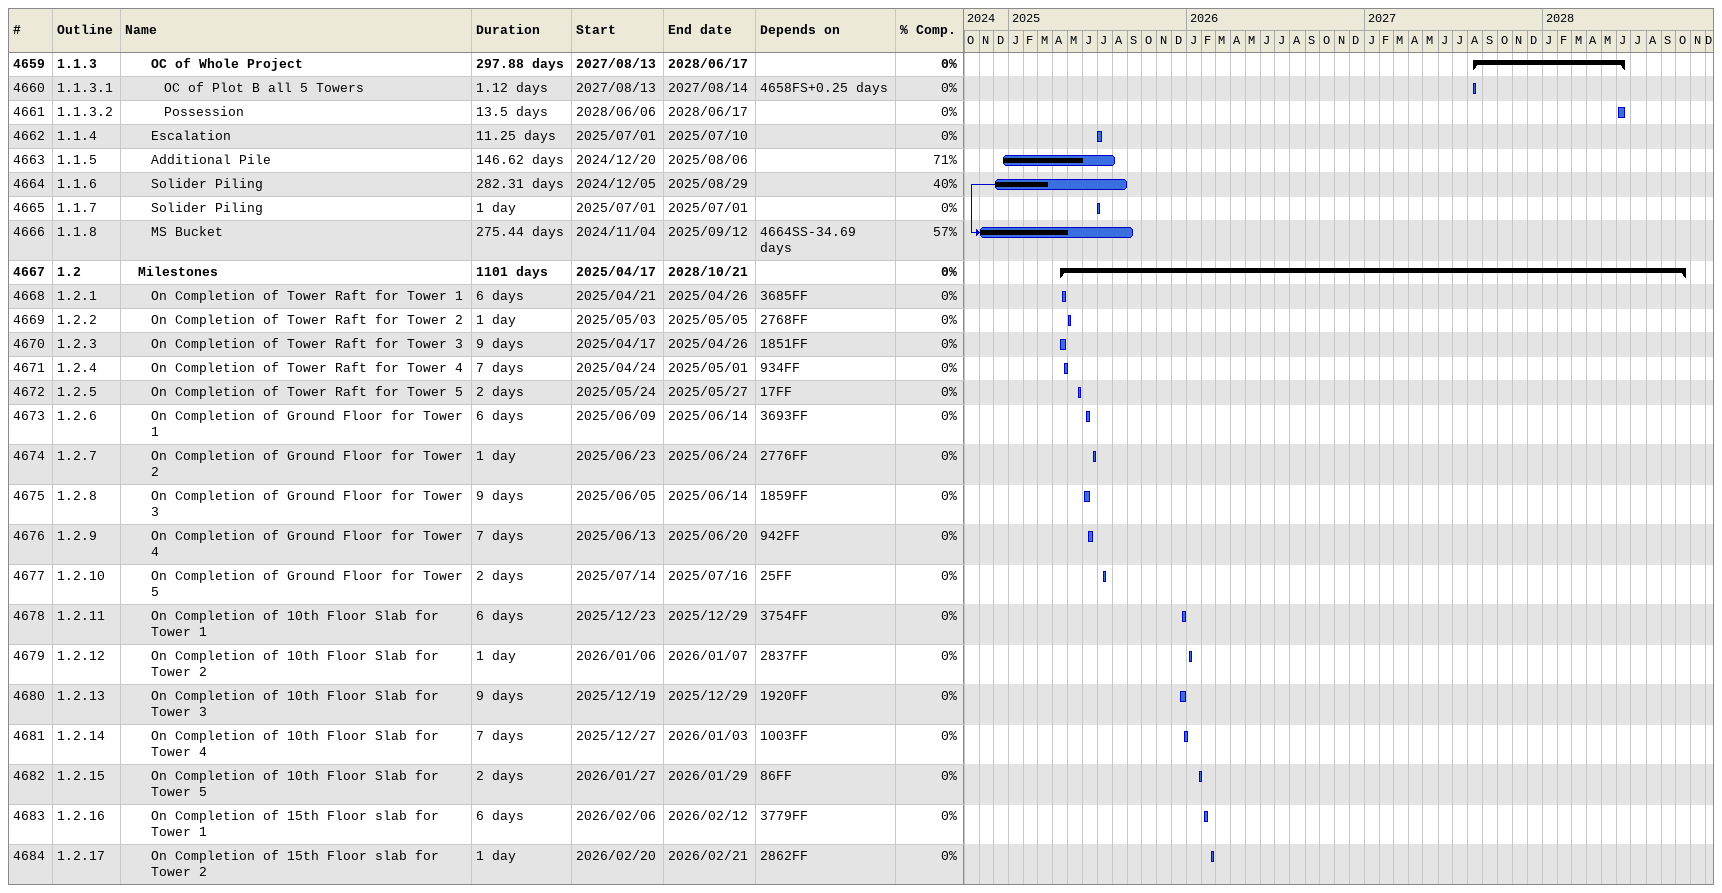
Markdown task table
| ID | WBS | Task | Duration | Start | Finish | Predecessors | % complete |
|---|---|---|---|---|---|---|---|
| 4659 | 1.1.3 | **OC of Whole Project** | 297.88d | 2027-08-13 | 2028-06-17 |  | 0 |
| 4660 | 1.1.3.1 | OC of Plot B all 5 Towers | 1.12d | 2027-08-13 | 2027-08-14 | 4658FS+0.25d | 0 |
| 4661 | 1.1.3.2 | Possession | 13.5d | 2028-06-06 | 2028-06-17 |  | 0 |
| 4662 | 1.1.4 | Escalation | 11.25d | 2025-07-01 | 2025-07-10 |  | 0 |
| 4663 | 1.1.5 | Additional Pile | 146.62d | 2024-12-20 | 2025-08-06 |  | 71 |
| 4664 | 1.1.6 | Solider Piling | 282.31d | 2024-12-05 | 2025-08-29 |  | 40 |
| 4665 | 1.1.7 | Solider Piling | 1d | 2025-07-01 | 2025-07-01 |  | 0 |
| 4666 | 1.1.8 | MS Bucket | 275.44d | 2024-11-04 | 2025-09-12 | 4664SS-34.69d | 57 |
| 4667 | 1.2 | **Milestones** | 1101d | 2025-04-17 | 2028-10-21 |  | 0 |
| 4668 | 1.2.1 | On Completion of Tower Raft for Tower 1 | 6d | 2025-04-21 | 2025-04-26 | 3685FF | 0 |
| 4669 | 1.2.2 | On Completion of Tower Raft for Tower 2 | 1d | 2025-05-03 | 2025-05-05 | 2768FF | 0 |
| 4670 | 1.2.3 | On Completion of Tower Raft for Tower 3 | 9d | 2025-04-17 | 2025-04-26 | 1851FF | 0 |
| 4671 | 1.2.4 | On Completion of Tower Raft for Tower 4 | 7d | 2025-04-24 | 2025-05-01 | 934FF | 0 |
| 4672 | 1.2.5 | On Completion of Tower Raft for Tower 5 | 2d | 2025-05-24 | 2025-05-27 | 17FF | 0 |
| 4673 | 1.2.6 | On Completion of Ground Floor for Tower 1 | 6d | 2025-06-09 | 2025-06-14 | 3693FF | 0 |
| 4674 | 1.2.7 | On Completion of Ground Floor for Tower 2 | 1d | 2025-06-23 | 2025-06-24 | 2776FF | 0 |
| 4675 | 1.2.8 | On Completion of Ground Floor for Tower 3 | 9d | 2025-06-05 | 2025-06-14 | 1859FF | 0 |
| 4676 | 1.2.9 | On Completion of Ground Floor for Tower 4 | 7d | 2025-06-13 | 2025-06-20 | 942FF | 0 |
| 4677 | 1.2.10 | On Completion of Ground Floor for Tower 5 | 2d | 2025-07-14 | 2025-07-16 | 25FF | 0 |
| 4678 | 1.2.11 | On Completion of 10th Floor Slab for Tower 1 | 6d | 2025-12-23 | 2025-12-29 | 3754FF | 0 |
| 4679 | 1.2.12 | On Completion of 10th Floor Slab for Tower 2 | 1d | 2026-01-06 | 2026-01-07 | 2837FF | 0 |
| 4680 | 1.2.13 | On Completion of 10th Floor Slab for Tower 3 | 9d | 2025-12-19 | 2025-12-29 | 1920FF | 0 |
| 4681 | 1.2.14 | On Completion of 10th Floor Slab for Tower 4 | 7d | 2025-12-27 | 2026-01-03 | 1003FF | 0 |
| 4682 | 1.2.15 | On Completion of 10th Floor Slab for Tower 5 | 2d | 2026-01-27 | 2026-01-29 | 86FF | 0 |
| 4683 | 1.2.16 | On Completion of 15th Floor slab for Tower 1 | 6d | 2026-02-06 | 2026-02-12 | 3779FF | 0 |
| 4684 | 1.2.17 | On Completion of 15th Floor slab for Tower 2 | 1d | 2026-02-20 | 2026-02-21 | 2862FF | 0 |
